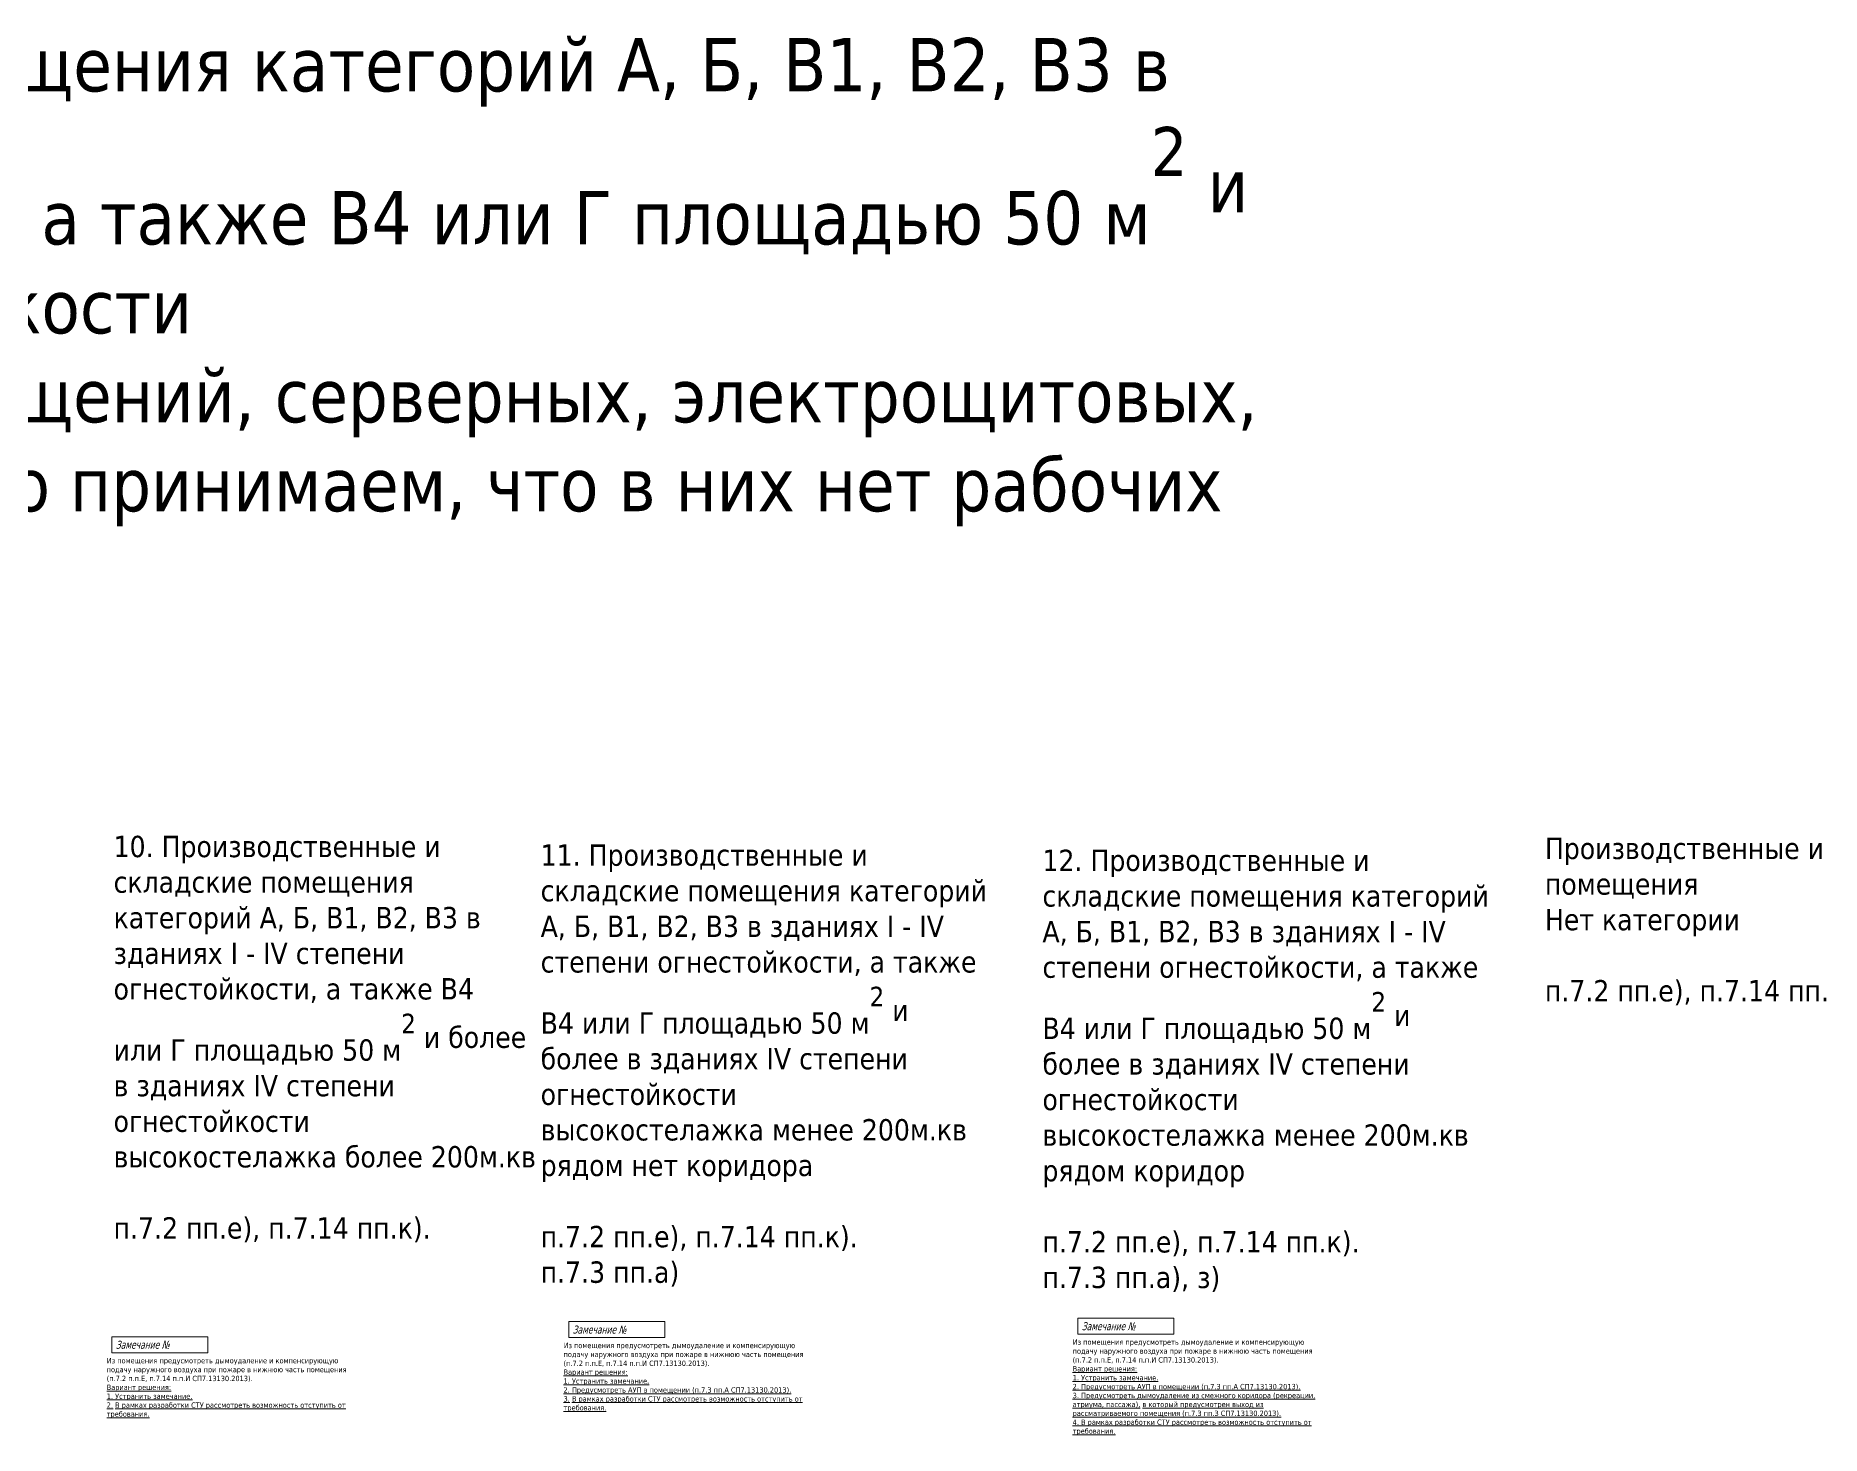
# Model space of a CAD drawing. Header units: millimetres. Extents: x -151274 to 981405, y -382735 to 210096.
# Drawn here: x 398057 to 598933, y -74086 to 83270 of the extents above; entities that cross this region are included whole.
import ezdxf

# ---------------------------------------------------------------- set-up
doc = ezdxf.new("R2010")
doc.units = ezdxf.units.MM
doc.layers.add('экспертиза ДУ', color=1, linetype='Continuous', lineweight=0)
doc.layers.add('экспертиза ДУ пояснения', color=6, linetype='Continuous', lineweight=0)
doc.styles.add('ЭКСПЕРТИЗА', font='tahoma.ttf')

msp = doc.modelspace()

# ---------------------------------------------------------------- linework, layer by layer
at = {"layer": 'экспертиза ДУ', "lineweight": 0}
for points in [[(458016, -61302), (468816, -61302), (468816, -63102), (458016, -63102), (458016, -61302)], [(515290, -60924), (526090, -60924), (526090, -62724), (515290, -62724), (515290, -60924)], [(406621, -63007), (417421, -63007), (417421, -64807), (406621, -64807), (406621, -63007)]]:
    msp.add_lwpolyline(points, dxfattribs=at)

# ---------------------------------------------------------------- texts
at = {"layer": 'экспертиза ДУ', "lineweight": 0, "style": 'ЭКСПЕРТИЗА', "oblique": 14.99998, "width": 0.8}
for p in [(458466, -62652), (515740, -62274), (407071, -64357)]:
    msp.add_text('Замечание №', height=900, dxfattribs=at).set_placement(p)
at = {"layer": 'экспертиза ДУ', "ltscale": 100, "char_height": 600, "width": 26264.8, "attachment_point": 1, "style": 'ЭКСПЕРТИЗА'}
for s, insert in [('\\A1;Из помещения предусмотреть дымоудаление {\\A0;и компенсирующую подачу наружного воздуха при пожаре в нижнюю часть }помещения (п.7.2 п.п.Е, п.7.14 п.п.{\\A0;И }СП7.13130.2013).\\P{\\L\\C6;Вариант решения:\\P1. Устранить замечание.\\P\\A0;2. Предусмотреть АУП в помещении \\A1;\\H1.00004x;(п.7.3 пп.А СП7.13130.2013)\\A0;\\H0.99996x;.\\A1;\\P\\C2;3\\H0.99996x;.\\A0;\\H1.00004x;\\l \\LВ рамках разработки СТУ рассмотреть возможность отступить от требования. }', (457439, -63690)), ('\\A1;Из помещения предусмотреть дымоудаление {\\A0;и компенсирующую подачу наружного воздуха при пожаре в нижнюю часть }помещения (п.7.2 п.п.Е, п.7.14 п.п.{\\A0;И }СП7.13130.2013).\\P{\\L\\C6;Вариант решения:\\P1. Устранить замечание.\\P\\A0;2. Предусмотреть АУП в помещении \\A1;\\H1.00004x;(п.7.3 пп.А СП7.13130.2013)\\A0;\\H0.99996x;.\\A1;\\P\\H0.99996x;3. \\A0;\\H1.00004x;Предусмотреть дымоудаление из смежного коридора (\\C2;рекреации, атриума, пассажа\\C6;), в который предусмотрен выход из рассматриваемого помещения\\A1;\\H1.00004x; (п.7.3 пп.З СП7.13130.2013)\\A0;\\H0.99996x;. \\A1;\\P\\H0.99996x;\\C2;4.\\A0;\\H1.00004x;\\l \\LВ рамках разработки СТУ рассмотреть возможность отступить от требования. }', (514713, -63312)), ('\\A1;Из помещения предусмотреть дымоудаление {\\A0;и компенсирующую подачу наружного воздуха при пожаре в нижнюю часть }помещения (п.7.2 п.п.Е, п.7.14 п.п.{\\A0;И }СП7.13130.2013).\\P{\\L\\C6;Вариант решения:\\P1. Устранить замечание.\\P\\C2;2\\H0.99996x;.\\A0;\\H1.00004x;\\l \\LВ рамках разработки СТУ рассмотреть возможность отступить от требования. }', (406045, -65395))]:
    msp.add_mtext(s, dxfattribs=dict(at, insert=insert))
at = {"layer": 'экспертиза ДУ пояснения', "color": 2, "lineweight": 0, "insert": (254921, 83016, 0), "char_height": 6000, "width": 296090.6, "attachment_point": 1, "style": 'ЭКСПЕРТИЗА'}
msp.add_mtext('\\A1;Производственные и складские помещения{\\A0; категорий А, Б, В1, В2, В3 в зданиях I - IV степени огнестойкости, а также В4 или Г площадью 50 м\\A1;\\H0.91667x;\\S2^ ;\\H1.09091x; и более в зданиях IV степени огнестойкости\\P\\A0;\\H1x;(кроме венткамер, технических помещений, серверных, электрощитовых, подсобных и кладовых. По умолчанию принимаем, что в них нет рабочих мест).}', dxfattribs=at)
at = {"layer": 'экспертиза ДУ пояснения', "color": 30, "lineweight": 0, "char_height": 2400, "attachment_point": 1, "style": 'ЭКСПЕРТИЗА'}
for s, insert, width in [('\\A1;{\\C2;10. Производственные и складские помещения\\A0; категорий А, Б, В1, В2, В3 в зданиях I - IV степени огнестойкости, а также В4 или Г площадью 50 м\\A1;\\H0.91667x;\\S2^ ;\\H1.09091x; и более в зданиях IV степени огнестойкости\\P\\A0;\\C30;высокостелажка более 200м.кв\\P\\C2;\\Pп.7.2 пп.е), п.7.14 пп.к).}', (406815, -6686, 0), 46597.63), ('\\A1;{\\C2;11. Производственные и складские помещения\\A0; категорий А, Б, В1, В2, В3 в зданиях I - IV степени огнестойкости, а также В4 или Г площадью 50 м\\A1;\\H0.91667x;\\S2^ ;\\H1.09091x; и более в зданиях IV степени огнестойкости\\P\\A0;\\C30;высокостелажка менее 200м.кв рядом нет коридора\\P\\P\\C2;п.7.2 пп.е), п.7.14 пп.к).\\Pп.7.3 пп.а)}', (454861, -7654, 0), 50091.76), ('\\A1;{\\C2;Производственные и складские помещения\\A0;\\C30;\\PНет категории\\P\\C2;\\Pп.7.2 пп.е), п.7.14 пп.к).}', (567839, -6901, 0), 48621.62), ('\\A1;{\\C2;12. Производственные и складские помещения\\A0; категорий А, Б, В1, В2, В3 в зданиях I - IV степени огнестойкости, а также В4 или Г площадью 50 м\\A1;\\H0.91667x;\\S2^ ;\\H1.09091x; и более в зданиях IV степени огнестойкости\\P\\A0;\\C30;высокостелажка менее 200м.кв рядом коридор\\P\\P\\C2;п.7.2 пп.е), п.7.14 пп.к).\\Pп.7.3 пп.а), з)}', (511314, -8245, 0), 50091.76)]:
    msp.add_mtext(s, dxfattribs=dict(at, insert=insert, width=width))

doc.saveas('drawing.dxf')
